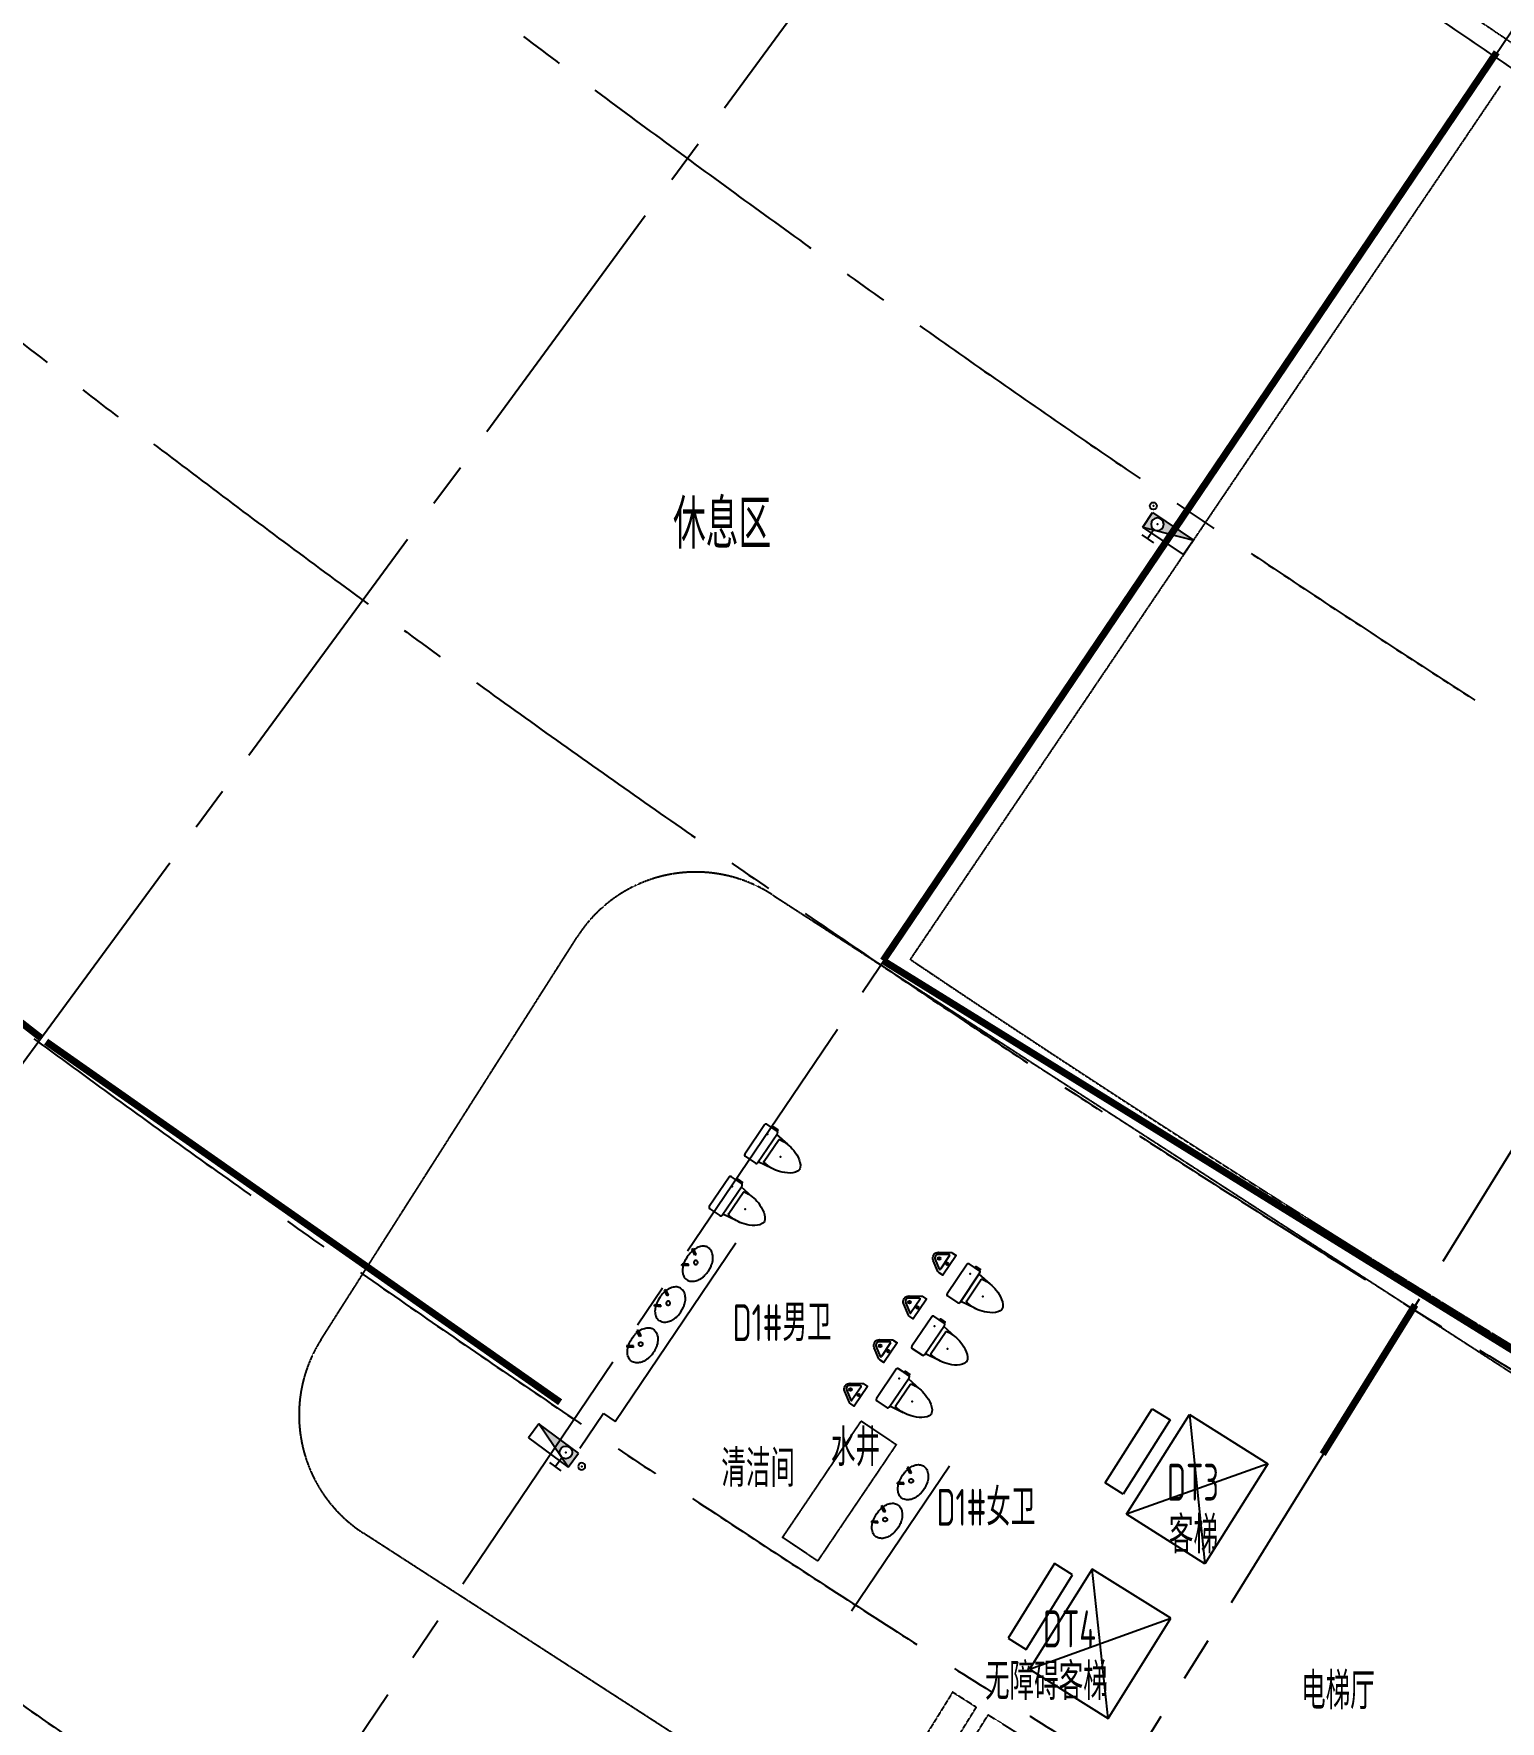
# Model space of a CAD drawing. Extents: x -668578 to 2331563, y -1202445 to 1620273.
# Drawn here: x 181167 to 202031, y 90043 to 114059 of the extents above; entities that cross this region are included whole.
import ezdxf

# ---------------------------------------------------------------- set-up
doc = ezdxf.new("R2010")
doc.units = 0
for name, pattern in [('CENTER2', [28.575000000000003, 19.05, -3.175, 3.175, -3.175]), ('DASH', [0.35, 0.25, -0.1]), ('DOT2', [0.125, 0, -0.125]), ('Y000000S0$0$CONTINOUS', [0])]:
    doc.linetypes.add(name, pattern=pattern)
doc.layers.get('0').update_dxf_attribs({"color": 8})
doc.layers.get('Defpoints').update_dxf_attribs({"color": 8})
for name, color, linetype in [('#标注', 8, 'Continuous'), ('#轴线', 8, 'CENTER2'), ('A-BEAM-PLAN-C', 8, 'Continuous'), ('A-EVTR', 8, 'Continuous'), ('A-FIXT', 8, 'Continuous'), ('A-FLOR-OTLN', 8, 'DOT2'), ('A-WALL-E', 8, 'Continuous'), ('G-EVAC', 8, 'Continuous'), ('G-PATT', 8, 'Continuous'), ('WINDOW', 8, 'Continuous'), ('外轮廓', 8, 'Continuous'), ('建-文字', 8, 'Continuous'), ('建-洁具', 8, 'Continuous'), ('暖-消防-挡烟垂壁', 8, 'Continuous'), ('水-消防-消火栓', 8, 'Continuous'), ('水-消防-消火栓-标识', 8, 'Continuous')]:
    doc.layers.add(name, color=color, linetype=linetype)
doc.styles.add('JHZX', font='jrs.shx', dxfattribs={"width": 0.6, "bigfont": 'jhz.shx'})
doc.styles.add('XD2008', font='xd-hzs.shx', dxfattribs={"width": 0.7, "bigfont": 'xd-hztxt.shx'})
doc.dimstyles.new('JZBZ-400', dxfattribs={"dimscale": 400, "dimtxt": 3, "dimasz": 1.5, "dimexe": 1, "dimexo": 1, "dimgap": 0.5, "dimtad": 1, "dimdec": 0, "dimdsep": 46, "dimtxsty": 'JHZX', "dimblk1": 'ARCHTICK', "dimblk2": 'ARCHTICK', "dimsah": 1, "dimcen": 0, "dimclrd": 1, "dimclre": 1, "dimclrt": 2, "dimazin": 2, "dimtfac": 1, "dimtdec": 0, "dimtix": 1, "dimtmove": 0, "dimatfit": 3, "dimfxl": 0, "dimtolj": 1, "dimlwd": -1, "dimlwe": -1, "dimarcsym": 0})

# ---------------------------------------------------------------- blocks, each defined once
blk = doc.blocks.new('_ARCHTICK')
at = {"color": 0, "linetype": 'ByBlock', "const_width": 0.15}
blk.add_lwpolyline([(-0.5, -0.5), (0.5, 0.5)], dxfattribs=at)
blk = doc.blocks.new('*D2918')
at = {"layer": '#标注', "ltscale": 300, "transparency": 16777216}
for p, q in [((52517.44000796566, 44290.05046599925), (60086.3965880055, 50671.34314769605)), ((174425.4857381964, -21557.413640005), (175612.1593012065, -11728.79187218522))]:
    blk.add_line(p, q, dxfattribs=at)
blk.add_arc((197092.148216231, 166179.179792065), 179599.9896916214, 220.1338192809486, 263.1156299250185, dxfattribs=at)
at = {"layer": 'Defpoints', "color": 0, "ltscale": 300, "transparency": 16777216}
for p in [(197092.148216231, 166179.179792065), (52211.62358048931, 44032.22045865798), (92698.63031371537, 20034.90273282577), (174377.5393316101, -21954.52967102801)]:
    blk.add_point(p, dxfattribs=at)
at = {"layer": '#标注', "ltscale": 300, "transparency": 16777216, "xscale": 600, "yscale": 600, "zscale": 600}
for p, rotation in [((59780.58016052921, 50413.51314035473), 130.1338192809486), ((175564.2128946202, -12125.90790320823), 353.1156299250185)]:
    blk.add_blockref('_ARCHTICK', p, dxfattribs=dict(at, rotation=rotation))
at = {"layer": '#标注', "ltscale": 300, "transparency": 16777216, "insert": (112118.423318551, 8861.341036451122), "char_height": 1200, "attachment_point": 5, "rotation": 331.6247246029836, "style": 'JHZX'}
blk.add_mtext('\\A1;42.98°', dxfattribs=at)
blk = doc.blocks.new('*D2939')
at = {"layer": '#标注', "ltscale": 300, "transparency": 16777216}
for p, q in [((-1772.791618300945, -1481.365197545436), (-9341.748198340536, -7862.657879242006)), ((165913.7732030131, -92055.65823940704), (164727.0996400029, -101884.2800072265))]:
    blk.add_line(p, q, dxfattribs=at)
blk.add_arc((197092.1482162317, 166179.1797920645), 269610.2124900237, 220.1338192809485, 263.1156299250187, dxfattribs=at)
at = {"layer": 'Defpoints', "color": 0, "ltscale": 300, "transparency": 16777216}
for p in [(197092.1482162317, 166179.1797920645), (-1466.975190824596, -1223.535190204158), (40379.67516651106, -53208.30268940322), (165961.7196095993, -91658.54220838404)]:
    blk.add_point(p, dxfattribs=at)
at = {"layer": '#标注', "ltscale": 300, "transparency": 16777216, "xscale": 600, "yscale": 600, "zscale": 600}
for p, rotation in [((-9035.931770864163, -7604.827871900749), 130.1338192809485), ((164775.0460465892, -101487.1639762035), 353.1156299250187)]:
    blk.add_blockref('_ARCHTICK', p, dxfattribs=dict(at, rotation=rotation))
at = {"layer": '#标注', "ltscale": 300, "transparency": 16777216, "insert": (69341.55334645722, -70334.48968467087), "char_height": 1200, "attachment_point": 5, "rotation": 331.6247246029835, "style": 'JHZX'}
blk.add_mtext('\\A1;42.98°', dxfattribs=at)
blk = doc.blocks.new('$lvtry$00000206')
at = {"color": 0}
for points in [[(-253.1586206892098, -220.1379310350967, -0.4142135623730712), (-275.1724137927231, -198.1241379316962), (-275.1724137931524, -22.01379310411357, -0.4142135623730969), (-253.1586206897482, -6.075424607843161e-10), (253.1586206897482, 6.075424607843161e-10, -0.4142135623730968), (275.1724137932615, -22.01379310279299), (275.1724137936544, -198.1241379304192, -0.4142135623730948), (253.1586206902648, -220.1379310339253)], [(180.5908272124798, -286.179310344447), (-180.5908272111119, -286.1793103453274, 0.3921902063767687), (-200.5334385187525, -304.6652911147285), (-202.1296318132227, -325.6902964781257), (-204.2054575938018, -363.4733775595741), (-204.9042146639986, -397.5510874802058), (-204.0042523218945, -428.9968104800464), (-201.2839198656002, -458.883930799173), (-196.5215665931319, -488.2858326775895), (-189.495541802542, -518.275900355311), (-179.9841947919194, -549.9275180723926), (-167.7896566277923, -583.8818833277764), (-152.8091854504164, -619.0514466564127), (-134.9638211685742, -653.9164718520988), (-114.1746036909681, -686.9572227086828), (-90.36257292639493, -716.653963019995), (-63.44876878356445, -741.4869565798836), (-33.35423117123719, -759.936467182215), (-12.05916211973818, -766.6697659728925, 0.1543297930855512), (12.05916212357988, -766.6697659728416), (33.35423117486789, -759.9364671820731), (63.44876878710056, -741.4869565795852), (90.36257292980008, -716.6539630195839), (114.1746036942495, -686.9572227081408), (134.963821171681, -653.9164718514439), (152.8091854533559, -619.0514466556924), (167.7896566305571, -583.8818833269979), (179.9841947945533, -549.927518071534), (189.4955418050085, -518.2759003543979), (196.5215665954311, -488.2858326766291), (201.2839198677902, -458.8839307982053), (204.004252323939, -428.9968104790823), (204.9042146658903, -397.5510874792344), (204.2054575955044, -363.4733775586028), (202.1296318147797, -325.6902964771652), (200.5334385202004, -304.6652911137498, 0.3921902063767083)]]:
    blk.add_lwpolyline(points, format="xyb", close=True, dxfattribs=at)
blk.add_lwpolyline([(-275.1724137929123, -120.4601474443079), (-297.2474527990416, -120.4601474443079), (-297.2474527990416, -199.7591355655677), (-275.1724137929123, -199.7591355655677)], close=True, dxfattribs=at)
for points in [[(-205.4944709448246, -428.0882621399942), (-234.9732713215199, -220.137931035053)], [(205.4944709468618, -428.0882621390156), (234.973271322553, -220.1379310339689)]]:
    blk.add_lwpolyline(points, dxfattribs=at)
for p in [(-166.096340773991, -109.4306979113826), (0.893957551845233, -443.133884867515)]:
    blk.add_point(p, dxfattribs=at)
blk = doc.blocks.new('A$C56F85882_M')
at = {"layer": 'A-FIXT', "linetype": 'Y000000S0$0$CONTINOUS', "lineweight": -3, "xscale": -1}
blk.add_blockref('$lvtry$00000206', (-462.4992460336653, 1512.49662662542), dxfattribs=at)
blk = doc.blocks.new('$lvtry$00000221')
at = {"color": 0}
for p, q in [((-124.1736286101077, -91.45901678963855), (-43.30126991269935, -215.5818163076256)), ((-115.7951361627565, -76), (115.7951365941481, -76)), ((43.301270463322, -215.5818162915166), (124.1736290448607, -91.45901678449081))]:
    blk.add_line(p, q, dxfattribs=at)
blk.add_lwpolyline([(69.28203258279245, -230.5818162812229, -0.57735026918981), (-69.28203202274017, -230.5818163136828), (-161.8924622367413, -88.44343865486917, -0.1453776039613215), (-170, -61.14835470659818), (-170, 0), (170, -3.637978807091713e-12), (170, -61.14835534217673, -0.1453776038039848), (161.8924622535633, -88.44343926462898)], format="xyb", close=True, dxfattribs=at)
for centre, radius in [((2.156957634724677e-07, -176.9798452330579), 20), ((0, -38), 17.66628609890358)]:
    blk.add_circle(centre, radius, dxfattribs=at)
for centre, radius, start, end in [((-115.7951361627565, -86), 10, 90, 213.0863027744279), ((2.706583472900093e-07, -190.5818163002696), 49.99999999860439, 210.0000000103259, 330.00000001059), ((115.7951365941481, -86), 10, 326.9136972608397, 90)]:
    blk.add_arc(centre, radius, start, end, dxfattribs=at)
for p in [(0, -38), (2.156957634724677e-07, -176.9798452330579)]:
    blk.add_point(p, dxfattribs=at)
blk = doc.blocks.new('A$C206F0229')
at = {"layer": 'A-FIXT', "linetype": 'Y000000S0$0$CONTINOUS', "lineweight": -3, "extrusion": (0, 0, -1), "xscale": -1, "zscale": -1, "rotation": 269.9999999999999}
blk.add_blockref('$lvtry$00000221', (-0.001599013048689812, 362.4958289339556), dxfattribs=at)
blk = doc.blocks.new('A$C346B0DA7')
for p, q in [((58.9147391114966, 98.79122873200686), (138.0036037611426, 145.5236142705253)), ((58.91473911242792, 98.79122873293818), (70.6510601696209, 78.92893630257458)), ((70.65106016822392, 78.92893630257458), (150.227559940482, 125.9494578986487)), ((138.0036037611426, 145.5236142705253), (150.227559940482, 125.9494578986487)), ((58.91367294505471, -98.79420929876505), (70.65020834334427, -78.93204351895838)), ((58.91367294598604, -98.79420929783373), (138.0020332071581, -145.5274483897665)), ((70.65020834334427, -78.93204351895838), (150.2262006556266, -125.9534239052737)), ((150.2262006556266, -125.9534239052737), (138.0020332071581, -145.5274483897665))]:
    blk.add_line(p, q)
for points in [[(124.4609867050895, 137.5214915526158, 0.0128831536197589), (119.3326847577118, 150.2649887398875, 0.02873514305526883), (102.6730682580383, 183.4037146744377, 0.03858393780092004), (81.29181727353716, 214.6288955359778, 0.04363489512173128), (57.50805839902023, 239.4158129318675, 0.04694806406902065), (29.53174449136714, 259.6004226383811, 0.06000157358438429), (2.804359850997571, 271.2586562530196, 0.07578546863942275), (-27.21970332594356, 275.4952982113755, 0.06088905723293848), (-61.53917976323282, 270.9128704032919, 0.05458606343811404), (-93.58840161416447, 258.7237210254243, 0.05437911155433049), (-122.3245308310143, 239.8495539081341, 0.03832112276906642), (-146.235343291366, 216.8300578770286, 0.03530285844216608), (-167.8865065816208, 188.7711980500317, 0.04003498881071844), (-185.2861331230379, 157.4161364267638, 0.03262095426294793), (-200.3006592038437, 117.689928859385, 0.024634957186032), (-210.534065955726, 77.08711421853513, 0.05376808571262932), (-217.5667689884431, -0.67865197462379), (-215.9629880724824, -38.90106814922183), (-210.6654469044297, -76.43009843592881, 1826.718919475155)], [(124.4609867050895, 137.5214915526158, 0.0128831536197589), (119.3326847577118, 150.2649887398875, 0.02873514305526883), (102.6730682580383, 183.4037146744377, 0.03858393780092004), (81.29181727353716, 214.6288955359778, 0.04363489512173128), (57.50805839902023, 239.4158129318675, 0.04694806406902065), (29.53174449136714, 259.6004226383811, 0.06000157358438429), (2.804359850997571, 271.2586562530196, 0.07578546863942275), (-27.21970332594356, 275.4952982113755, 0.06088905723293848), (-61.53917976323282, 270.9128704032919, 0.05458606343811404), (-93.58840161416447, 258.7237210254243, 0.05437911155433049), (-122.3245308310143, 239.8495539081341, 0.03832112276906642), (-146.235343291366, 216.8300578770286, 0.03530285844216608), (-167.8865065816208, 188.7711980500317, 0.04003498881071844), (-185.2861331230379, 157.4161364267638, 0.03262095426294793), (-200.3006592038437, 117.689928859385, 0.024634957186032), (-210.534065955726, 77.08711421853513, 0.05376808571262932), (-217.5667689884431, -0.67865197462379), (-215.9629880724824, -38.90106814922183), (-210.6654469044297, -76.43009843592881, 1826.718919475155)], [(124.4609867055551, 137.5214915544784, 0.0128831536197589), (119.3326847581775, 150.2649887417501, 0.02873514305526883), (102.6730682585039, 183.4037146763003, 0.03858393780092005), (81.29181727353716, 214.6288955369091, 0.04363489512173126), (57.50805839948589, 239.4158129327989, 0.04694806406902065), (29.5317444918328, 259.6004226393125, 0.06000157358438429), (2.804359851463232, 271.2586562548822, 0.07578546863942276), (-27.21970332547789, 275.4952982123068, 0.06088905723293848), (-61.53917976276716, 270.9128704042232, 0.05458606343811404), (-93.5884016136988, 258.7237210263556, 0.05437911155433049), (-122.3245308305486, 239.8495539099968, 0.03832112276906641), (-146.235343291366, 216.8300578779599, 0.03530285844216609), (-167.8865065811551, 188.771198050963, 0.04003498881071844), (-185.2861331225722, 157.4161364286265, 0.03262095426294793), (-200.300659203378, 117.6899288612476, 0.024634957186032), (-210.5340659552603, 77.08711421946646, 0.05376808571262933), (-217.5667689879774, -0.6786519727611449), (-215.9629880720167, -38.90106814735918), (-210.665446903964, -76.43009843499749, 1826.718919409403)], [(124.4609867055551, 137.5214915544784, 0.0128831536197589), (119.3326847581775, 150.2649887417501, 0.02873514305526883), (102.6730682585039, 183.4037146763003, 0.03858393780092005), (81.29181727353716, 214.6288955369091, 0.04363489512173126), (57.50805839948589, 239.4158129327989, 0.04694806406902065), (29.5317444918328, 259.6004226393125, 0.06000157358438429), (2.804359851463232, 271.2586562548822, 0.07578546863942276), (-27.21970332547789, 275.4952982123068, 0.06088905723293848), (-61.53917976276716, 270.9128704042232, 0.05458606343811404), (-93.5884016136988, 258.7237210263556, 0.05437911155433049), (-122.3245308305486, 239.8495539099968, 0.03832112276906641), (-146.235343291366, 216.8300578779599, 0.03530285844216609), (-167.8865065811551, 188.771198050963, 0.04003498881071844), (-185.2861331225722, 157.4161364286265, 0.03262095426294793), (-200.300659203378, 117.6899288612476, 0.024634957186032), (-210.5340659552603, 77.08711421946646, 0.05376808571262933), (-217.5667689879774, -0.6786519727611449), (-215.9629880720167, -38.90106814735918), (-210.665446903964, -76.43009843499749, 1826.718919409403)], [(131.7317143041291, -115.0250489973405, 0.02512817104698289), (138.3211913467967, -85.46714440462529, 0.04267272244223622), (145.5420867913053, 0.4940805499500129), (143.7859686720767, 42.39820977291674, 0.02144659582309538), (138.3212557715015, 85.46547984788776, 0.02512616140833359), (131.7324613845558, 115.0209905299416)], [(131.7317143041291, -115.0250489973405, 0.02512817104698289), (138.3211913467967, -85.46714440462529, 0.04267272244223622), (145.5420867913053, 0.4940805499500129), (143.7859686720767, 42.39820977291674, 0.02144659582309538), (138.3212557715015, 85.46547984788776, 0.02512616140833359), (131.7324613845558, 115.0209905299416)], [(131.7317143045948, -115.0250489954778, 0.02512817104698288), (138.3211913472624, -85.46714440369396, 0.04267272244223621), (145.5420867913053, 0.4940805508813355), (143.7859686725424, 42.39820977384807, 0.02144659582309538), (138.3212557719671, 85.46547984881909, 0.02512616140833359), (131.7324613850215, 115.020990530873)], [(131.7317143045948, -115.0250489954778, 0.02512817104698288), (138.3211913472624, -85.46714440369396, 0.04267272244223621), (145.5420867913053, 0.4940805508813355), (143.7859686725424, 42.39820977384807, 0.02144659582309538), (138.3212557719671, 85.46547984881909, 0.02512616140833359), (131.7324613850215, 115.020990530873)], [(-210.6654469044297, -76.43009843592881, 0.02502996961385892), (-200.3007651911466, -117.6913608797768, 0.03262095386859126), (-185.2862762743025, -157.4175815238559, 0.04003498942218135), (-167.8866777321673, -188.7726604697236, 0.03530285895823785), (-146.2355393524631, -216.8315390135103, 0.0383211224883007), (-122.3247466156608, -239.8510563793534, 0.05437911055051734), (-93.58863494027173, -258.7252490111568, 0.05458606380617866), (-61.53942500747507, -270.9144285201037, 0.06088905920111688), (-27.21967712271726, -275.4968891619646, 0.0757854678761044), (2.804115227947477, -271.2602713080996, 0.06000157301579671), (29.53162824833998, -259.6019930756593, 0.04694806419236681), (57.5078424634994, -239.4174785801151, 0.04363489594561162), (81.29162409954006, -214.630582166923, 0.03858393757099151), (102.672903083323, -183.4054195853823, 0.02873514306058155), (119.3325494286255, -150.2667098167294, 0.0128808844190534), (124.4600176793174, -137.5254838840046)], [(-210.6654469044297, -76.43009843592881, 0.02502996961385892), (-200.3007651911466, -117.6913608797768, 0.03262095386859126), (-185.2862762743025, -157.4175815238559, 0.04003498942218135), (-167.8866777321673, -188.7726604697236, 0.03530285895823785), (-146.2355393524631, -216.8315390135103, 0.0383211224883007), (-122.3247466156608, -239.8510563793534, 0.05437911055051734), (-93.58863494027173, -258.7252490111568, 0.05458606380617866), (-61.53942500747507, -270.9144285201037, 0.06088905920111688), (-27.21967712271726, -275.4968891619646, 0.0757854678761044), (2.804115227947477, -271.2602713080996, 0.06000157301579671), (29.53162824833998, -259.6019930756593, 0.04694806419236681), (57.5078424634994, -239.4174785801151, 0.04363489594561162), (81.29162409954006, -214.630582166923, 0.03858393757099151), (102.672903083323, -183.4054195853823, 0.02873514306058155), (119.3325494286255, -150.2667098167294, 0.0128808844190534), (124.4600176793174, -137.5254838840046)], [(-210.665446903964, -76.43009843499749, 0.02502996961385892), (-200.300765190681, -117.6913608779141, 0.03262095386859126), (-185.2862762738368, -157.4175815219933, 0.04003498942218135), (-167.8866777321673, -188.772660467861, 0.03530285895823785), (-146.2355393524631, -216.8315390116477, 0.03832112248830069), (-122.3247466151952, -239.8510563784221, 0.05437911055051734), (-93.58863493980607, -258.7252490102255, 0.05458606380617866), (-61.53942500700941, -270.914428518241, 0.06088905920111688), (-27.2196771222516, -275.496889160102, 0.07578546787610439), (2.804115228413139, -271.2602713071683, 0.06000157301579673), (29.53162824833998, -259.6019930747279, 0.04694806419236681), (57.5078424634994, -239.4174785791838, 0.04363489594561162), (81.29162410000572, -214.6305821650603, 0.03858393757099151), (102.672903083323, -183.405419584451, 0.02873514306058155), (119.3325494286255, -150.2667098148668, 0.0128808844190534), (124.460017679783, -137.525483882142)], [(-210.665446903964, -76.43009843499749, 0.02502996961385892), (-200.300765190681, -117.6913608779141, 0.03262095386859126), (-185.2862762738368, -157.4175815219933, 0.04003498942218135), (-167.8866777321673, -188.772660467861, 0.03530285895823785), (-146.2355393524631, -216.8315390116477, 0.03832112248830069), (-122.3247466151952, -239.8510563784221, 0.05437911055051734), (-93.58863493980607, -258.7252490102255, 0.05458606380617866), (-61.53942500700941, -270.914428518241, 0.06088905920111688), (-27.2196771222516, -275.496889160102, 0.07578546787610439), (2.804115228413139, -271.2602713071683, 0.06000157301579673), (29.53162824833998, -259.6019930747279, 0.04694806419236681), (57.5078424634994, -239.4174785791838, 0.04363489594561162), (81.29162410000572, -214.6305821650603, 0.03858393757099151), (102.672903083323, -183.405419584451, 0.02873514306058155), (119.3325494286255, -150.2667098148668, 0.0128808844190534), (124.460017679783, -137.525483882142)]]:
    blk.add_lwpolyline(points, format="xyb")
for points in [[(-28.83815792709356, -0.0003531622642185539, 0.4142209999999999), (6.036279955878854e-05, -28.83947754660039, 0.414221), (28.83830460353056, -0.0003791303315665573, 0.414221), (-0.0003531788825057447, 28.83830460245372, 0.4142210000000002)], [(-28.83815792709356, -0.0003531622642185539, 0.4142209999999999), (6.036279955878854e-05, -28.83947754660039, 0.414221), (28.83830460353056, -0.0003791303315665573, 0.414221), (-0.0003531788825057447, 28.83830460245372, 0.4142210000000002)], [(-28.8381579266279, -0.0003531613328959793, 0.414221), (6.036279955878854e-05, -28.83947754566907, 0.414221), (28.83830460399622, -0.0003791294002439827, 0.414221), (-0.0003531784168444574, 28.83830460431636, 0.4142210000000001)], [(-28.8381579266279, -0.0003531613328959793, 0.414221), (6.036279955878854e-05, -28.83947754566907, 0.414221), (28.83830460399622, -0.0003791294002439827, 0.414221), (-0.0003531784168444574, 28.83830460431636, 0.4142210000000001)]]:
    blk.add_lwpolyline(points, format="xyb", close=True)
blk = doc.blocks.new('A$C489F191C')
at = {"layer": '暖-消防-挡烟垂壁', "color": 3, "linetype": 'DASH', "const_width": 100}
for points in [[(85610.8459497653, 65952.68623699553), (76880.52705063578, 53024.36337896754)], [(51872.07241024356, 62086.03193021487), (57539.00116309337, 57664.12493264224), (64891.63235604577, 51930.45887195741)], [(76880.5270506274, 53024.36337897254), (92210.18324852642, 43531.20941103777)], [(64972.29456801992, 51871.35203160081), (72286.22467486025, 46739.98793752189)], [(84451.65553872939, 48126.44221968835), (83135.41364956461, 46000.99889246552)]]:
    blk.add_lwpolyline(points, dxfattribs=at)
blk = doc.blocks.new('消火栓箱-111')
blk.add_hatch(color=256).paths.add_polyline_path([(-200, -53.57142857142026), (-200, -60, -0.4142135623730953), (-110, -150, -1), (-290, -150, -0.4142135623730949), (-200, -60), (-200, -53.57142857142026), (-350, 0), (-350, -250), (350, -250)])
for p, q in [((350, 0), (-350, 0)), ((-350, 0), (350, -250)), ((-350, 0), (-350, -250)), ((-300, 100), (-100, 100)), ((-200, -60), (-200, 100)), ((350, -250), (350, 0)), ((-350, -250), (350, -250))]:
    blk.add_line(p, q)
blk.add_circle((-200, -150), 90)
blk.add_point((-200, -150))
at = {"layer": '水-消防-消火栓'}
blk.add_arc((-349.9999999999709, -0.0001202940184157342), 700.0001041776701, 359.9687409356841, 2.461602844915088e-05, dxfattribs=at)
blk = doc.blocks.new('立管-R75-1')
at = {"linetype": 'Continuous'}
blk.add_circle((0, 0), 75, dxfattribs=at)
blk.add_point((0, 0), dxfattribs=at)
blk = doc.blocks.new('DSGDFG')
at = {"layer": '#标注', "ltscale": 300}
blk.add_arc((197092.151355247, 166179.1920613433), 257800.0000000007, 220.1360728823768, 263.1156295571803, dxfattribs=at)
at = {"layer": '#轴线', "ltscale": 200}
for p, q in [((43365.92920727399, -43147.46462461073), (84924.37316075922, 13442.03373072462)), ((91040.72196919634, 9133.5161413241), (51745.48963866313, -49056.60982769798)), ((97322.37239822163, 5069.784493485728), (60352.86970481253, -54628.99893156136))]:
    blk.add_line(p, q, dxfattribs=at)
for radius in [206950.0000000004, 212800.0000000004, 220600.0000000004, 228400.0000000004, 236200.0000000004, 244000.0000000004, 251800.0000000004, 257800.0000000004]:
    blk.add_arc((197092.1513552468, 166179.1920613431), radius, 218.4388923744016, 265.1405841852512, dxfattribs=at)
at = {"layer": '#标注', "ltscale": 300}
for base, center, p1, p2, picture, middle in [((40379.67516651106, -53208.30268940322), (197092.1482162317, 166179.1797920645), (-1466.975190824596, -1223.535190204158), (165961.7196095993, -91658.54220838402), '*D2939', (69341.55334645722, -70334.48968467087)), ((92698.63031371537, 20034.90273282577), (197092.148216231, 166179.179792065), (52211.62358048931, 44032.22045865798), (174377.5393316101, -21954.52967102802), '*D2918', (112118.423318551, 8861.341036451122))]:
    dim = blk.add_angular_dim_3p(base=base, center=center, p1=p1, p2=p2, dimstyle='JZBZ-400', override={"dimclrd": 256, "dimclre": 256, "dimclrt": 256}, dxfattribs=at)
    dim.commit()
    dim.dimension.update_dxf_attribs({"geometry": picture, "text_midpoint": middle})

msp = doc.modelspace()

# ---------------------------------------------------------------- linework, layer by layer
at = {"layer": 'A-BEAM-PLAN-C', "linetype": 'DASH'}
for points in [[(192939.9944402947, 94316.05800750363), (193437.8106737508, 93981.12510426342), (192318.5293727241, 92323.64362270269), (191820.718003654, 92658.58372934279)], [(194576.7466780694, 90241.66279482679), (194238.9003476118, 90455.85368583514), (193449.0271743074, 89180.35879421094), (193786.9729084423, 88966.32842125068)], [(194745.8034211342, 90134.78308065026), (196271.3216841795, 89179.33672694606), (195481.5865826217, 87904.06339682802), (193956.0380797639, 88859.46076716925)]]:
    msp.add_lwpolyline(points, close=True, dxfattribs=at)
at = {"layer": 'A-EVTR'}
for p, q in [((196410.7827356464, 93434.86916063097), (197078.3618636593, 94491.67477560206)), ((196713.3058239355, 92989.46265178826), (197610.5321719871, 94409.80939831119)), ((197078.3618636593, 94491.67477560206), (197333.5346598687, 94330.48332244135)), ((197610.5321719871, 94409.80939831119), (198726.518901399, 93704.8458391279)), ((197610.5321719871, 94409.80939831119), (197829.2925533477, 92284.49909260473)), ((197333.5346598687, 94330.48332244135), (196665.9555318548, 93273.67770747002)), ((198726.518901399, 93704.8458391279), (196713.3058239355, 92989.46265178826)), ((198726.518901399, 93704.8458391279), (197829.2925533477, 92284.49909260473)), ((196665.9555318548, 93273.67770747002), (196410.7827356459, 93434.8691606312)), ((197829.2925533477, 92284.49909260473), (196713.3058239355, 92989.46265178826)), ((195690.3728060798, 92286.88553858921), (195029.0892017641, 91226.12920716521)), ((195946.4995292457, 92127.2141818048), (195690.3728060796, 92286.88553858944)), ((195285.2159249299, 91066.45785037987), (195946.4995292457, 92127.2141818048)), ((196223.0204752017, 92208.18587120273), (195334.2553110005, 90782.52936176606)), ((197343.1791611883, 91509.87038504379), (196223.0204752017, 92208.18587120273)), ((196454.4139969869, 90084.21387560712), (196223.0204752017, 92208.18587120273)), ((195334.2553110005, 90782.52936176606), (197343.1791611883, 91509.87038504379)), ((196454.4139969869, 90084.21387560712), (197343.1791611883, 91509.87038504379)), ((195029.0892017641, 91226.12920716521), (195285.2159249299, 91066.45785037987)), ((195334.2553110005, 90782.52936176606), (196454.4139969869, 90084.21387560712))]:
    msp.add_line(p, q, dxfattribs=at)
at = {"layer": 'A-FIXT'}
for p, q in [((189436.7903661873, 94310.27738120873), (191153.0893115829, 96851.84911675309)), ((189271.0473572911, 94422.20204081875), (189436.7903661876, 94310.27738120849)), ((192802.7993895494, 91613.38515728945), (194196.9268089427, 93680.4730132788))]:
    msp.add_line(p, q, dxfattribs=at)
at = {"layer": 'A-FLOR-OTLN'}
msp.add_lwpolyline([(144723.5214485676, 144904.1725154584), (123725.3543531852, 127200.8803115941, 0.413755730742382), (123453.1654712796, 124033.0602541941, 0.1896724665796431), (289602.9449201495, 33910.99957717047, 0.414786072981368), (292110.7860359288, 35874.54738348862), (301329.9381804805, 112232.1593445586, 0.379931253570586), (283898.0215855945, 137386.0943249748, 0.2364517045148016)], format="xyb", dxfattribs=at)
msp.add_arc((321041.0667837105, 290089.169009486), 212500.0000000004, 233.9901319359935, 242.4727147350051, dxfattribs=at)
at = {"layer": 'A-WALL-E'}
msp.add_line((189271.0473572911, 94422.20204081875), (188935.2645136869, 93924.95976391388), dxfattribs=at)
at = {"layer": 'G-EVAC'}
msp.add_arc((321041.0667837105, 290089.169009486), 200500.0000000004, 218.4388923754382, 247.5786609826224, dxfattribs=at)
at = {"layer": 'G-PATT', "linetype": 'DASH', "ltscale": 3}
msp.add_lwpolyline([(191670.1415800456, 101808.0714064064), (209911.5420469366, 90007.32608084171, -0.4142135623731121), (210504.4484664859, 87241.7407942058), (206817.2943436274, 81542.19783438067, -0.4142135623730901), (204051.7090569915, 80949.2914148313), (185854.6230895539, 92721.36875938042, -0.4119381641751222), (185253.3212855036, 95473.8653069397), (188896.160908864, 101202.0762478067, -0.4164926274795588)], format="xyb", close=True, dxfattribs=at)
at = {"layer": '外轮廓', "linetype": 'DASH', "ltscale": 3}
msp.add_lwpolyline([(189043.5432004022, 68295.87838094844), (215978.7072412797, 111791.0949092745, -0.08508992533757867), (162593.9241834577, 156962.1450016267), (123487.7568742911, 123995.6459185359, 0.08393873989369599)], format="xyb", close=True, dxfattribs=at)
at = {"layer": '外轮廓', "color": 3, "linetype": 'DASH', "ltscale": 5}
msp.add_lwpolyline([(247961.9664216127, 95189.53435049648, -0.05577107080490979), (206693.7296913808, 116160.7095789746, 0.08934789544916616), (198834.5744369825, 119514.7192770459), (198303.8562054316, 119636.2668287291, -0.1125361045485018), (188734.2245295298, 124250.3255718965, -0.0289167358602449), (170483.782164082, 140623.0305433976, 0.4135317777718731), (166811.1522822859, 140640.6630243256), (136046.8306590832, 110241.1982981672, 0.4147813061863365), (136028.4422553234, 106560.7277119088, 0.1704916733923174), (291409.0538261827, 31179.33179223328, 0.4125640170375961), (294285.9459160668, 33450.81743513467), (303762.2738821664, 111938.4877008726, 1.174218298287542), (253463.5494874659, 109937.4686240801, 1.174218298287542)], format="xyb", dxfattribs=at)
at = {"layer": '外轮廓', "color": 3, "linetype": 'DASH', "ltscale": 2}
msp.add_lwpolyline([(202030.8060119686, 113317.4189789926), (193636.3359771107, 100886.5142498396, 0.01908613430654015), (208436.167165374, 91721.46351803117), (215823.9819077746, 104775.9919553467)], format="xyb", dxfattribs=at)
at = {"layer": '外轮廓', "color": 3, "linetype": 'DASH', "ltscale": 5}
msp.add_arc((321041.06678369, 290089.16900946), 195499.9999999679, 216.2046299930994, 249.439850465136, dxfattribs=at)

# ---------------------------------------------------------------- block references
at = {"layer": '#标注'}
msp.add_blockref('DSGDFG', (123948.8888467231, 123909.9834137514), dxfattribs=at)
at = {"layer": 'A-FIXT'}
for name, p, rotation in [('A$C56F85882_M', (192935.2488311053, 97860.43833361915), 55.96922168192145), ('A$C56F85882_M', (192431.5744802222, 97114.57497598091), 55.96922168192145), ('A$C56F85882_M', (195816.4068683054, 95872.94424990867), 55.96922168195999), ('A$C346B0DA7', (190193.1483801672, 95991.76352013438), 145.9692900231294), ('A$C206F0229', (193977.4682268909, 96209.76619643485), 145.9692216820438), ('A$C56F85882_M', (195312.7325174232, 95127.08089227043), 55.96922168195999), ('A$C206F0229', (193557.7396011566, 95588.21339840419), 145.9692216820438), ('A$C206F0229', (193138.0109754222, 94966.66060037375), 145.9692216820438), ('A$C56F85882_M', (194809.058166541, 94381.21753463219), 55.96922168195999)]:
    msp.add_blockref(name, p, dxfattribs=dict(at, rotation=rotation))
at = {"layer": 'A-FIXT', "extrusion": (0, 0, -1), "xscale": -1, "zscale": -1, "rotation": 124.0307783179561}
msp.add_blockref('$lvtry$00000221', (-194194.3290259793, 96530.90616033622), dxfattribs=at)
at = {"layer": 'A-FIXT', "xscale": -1}
for p, rotation in [((189801.4011709091, 95411.64684686018), 325.9691533410156), ((193648.621555732, 93462.87006760598), 326.0026168431712), ((193279.1620989892, 92913.21064483351), 326.0026168431712)]:
    msp.add_blockref('A$C346B0DA7', p, dxfattribs=dict(at, rotation=rotation))
at = {"layer": 'WINDOW'}
msp.add_blockref('A$C489F191C', (116369.7796556774, 47843.56185792154), dxfattribs=at)
at = {"layer": '建-洁具', "rotation": 145.9692900231051}
msp.add_blockref('A$C346B0DA7', (190584.8969016372, 96571.88213656936), dxfattribs=at)
at = {"layer": '水-消防-消火栓', "xscale": -1, "rotation": 145.9693220703588}
msp.add_blockref('消火栓箱-111', (197235.652624013, 106841.9461522622), dxfattribs=at)
at = {"layer": '水-消防-消火栓', "rotation": 143.5179342766169}
msp.add_blockref('消火栓箱-111', (188487.0797208141, 93867.29280620557), dxfattribs=at)
at = {"layer": '水-消防-消火栓-标识'}
for p, xscale, yscale, zscale, rotation in [((197095.4709430047, 107339.8235047034), 0.6666666665114473, 0.6666666665114473, 0.6666666665114473, 244.9526857336859), ((188963.4226173979, 93670.51261189161), -0.6666666665114463, 0.6666666665114466, 0.6666666665114466, 55.8266878142072)]:
    msp.add_blockref('立管-R75-1', p, dxfattribs=dict(at, xscale=xscale, yscale=yscale, zscale=zscale, rotation=rotation))

# ---------------------------------------------------------------- texts
at = {"layer": '建-文字', "style": 'XD2008', "width": 0.7}
for s, height, p in [('休息区', 700, (190261.2245420233, 106731.5203370031)), ('D1#男卫', 525, (191110.6373041122, 95453.04170395457)), ('水井', 525, (192508.0519706436, 93676.41840672656)), ('清洁间', 525, (190949.0943794079, 93378.83071203087)), ('DT3', 525, (197291.5005068838, 93182.45231331722)), ('D1#女卫', 525, (194011.037857046, 92824.82527938485)), ('客梯', 525, (197316.4580058522, 92433.75110518932)), ('DT4', 525, (195526.1173192981, 91095.27486375882)), ('无障碍客梯', 525, (194701.5748182664, 90346.57365563093)), ('电梯厅', 525, (199197.7245420233, 90213.52033698326))]:
    msp.add_text(s, height=height, dxfattribs=at).set_placement(p)

doc.saveas('drawing.dxf')
